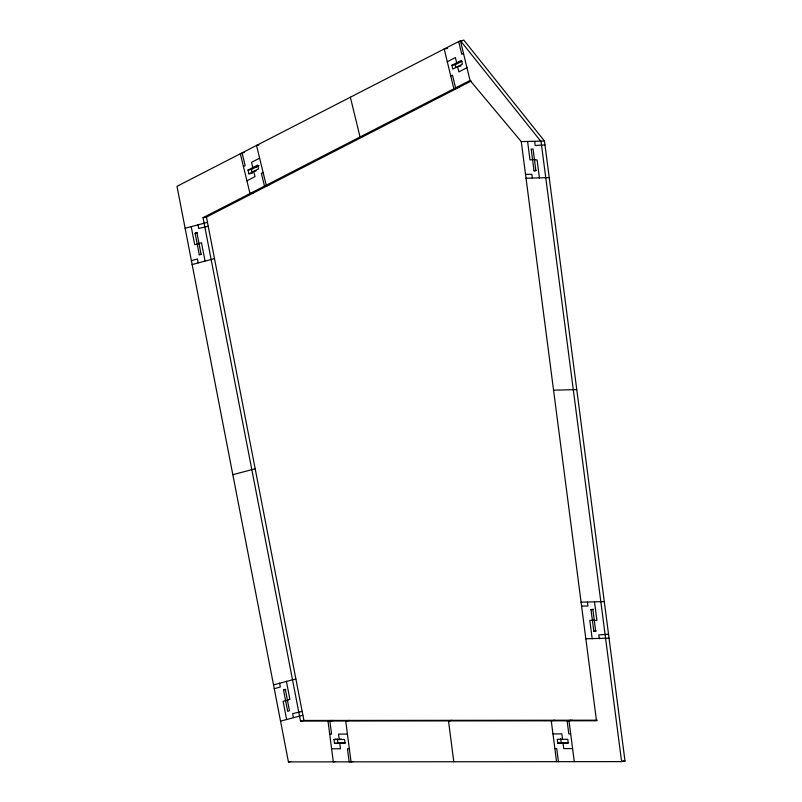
<?xml version="1.0" encoding="UTF-8"?>
<svg xmlns="http://www.w3.org/2000/svg" width="802" height="802" viewBox="0 0 802 802"><rect width="100%" height="100%" fill="white"/><g stroke="black" fill="none" stroke-linecap="round" stroke-linejoin="round"><path stroke-width="1.2" d="M243.437 166.495L245.161 165.613L242.064 152.871L244.339 152.49M259.637 158.174L251.537 162.335L252.81 167.598L256.219 167.016M447.285 61.734L455.386 57.574L456.669 62.837L461.992 61.273M463.486 53.413L461.772 54.295L458.674 41.554L463.797 40.1L544.478 141.032L624.999 761.038L621.6 761.609L288.429 761.9L177.001 186.315L458.674 41.554L462.082 40.982M248.008 170.064L257.612 165.122L258.535 168.911L248.931 173.844L248.008 170.064L251.417 169.493L259.106 165.543M451.857 65.303L461.471 60.361L462.383 64.15L452.779 69.082L451.857 65.303L455.265 64.721L460.067 62.255M246.916 180.791L255.006 176.63L253.733 171.377L256.008 170.996M263.106 172.47L261.392 173.352L264.48 186.094L267.888 185.523M450.764 76.03L452.478 75.147L455.576 87.889L458.985 87.318M466.954 67.709L458.864 71.869L457.581 66.616L460.99 66.045M470.052 80.451L521.27 141.613L596.487 720.777L300.499 721.038L203.046 217.673L470.052 80.451L460.388 40.671L541.069 141.603L621.6 761.609M203.046 217.673L206.455 217.101L471.235 81.022M185.112 228.259L207.467 222.344M195.117 233.222L196.911 232.71L201.081 254.224L199.277 254.735L195.117 233.222L197.382 232.841M198.996 243.467L201.502 242.765L205.011 260.901M191.397 260.68L197.462 258.976L198.204 262.825M192.139 264.53L214.485 258.615M232.821 474.694L255.176 468.779M273.522 684.858L295.868 678.943M274.264 688.707L280.329 686.993L279.587 683.144M283.517 689.82L285.322 689.319L289.482 710.833L287.677 711.334L283.517 689.82L285.793 689.439M287.397 700.076L289.903 699.364L286.394 681.229M280.54 721.138L302.895 715.224M447.606 48.421L444.198 49.002L453.862 88.771L457.26 88.2M258.815 145.052L256.54 145.433L266.204 185.212L269.612 184.64M242.615 153.372L240.339 153.763L250.003 193.533L253.412 192.961M363.436 136.42L360.028 136.992L350.364 97.212M248.931 173.844L251.206 173.463M544.478 141.032L521.27 141.613M544.979 144.911L535.235 145.493L534.723 141.603M534.874 159.528L529.992 159.909L527.616 141.613M534.012 170.756L535.896 170.756L533.079 149.052L531.195 149.052L534.012 170.756L536.287 170.375M208.209 226.194L198.736 228.48L197.994 224.63M549.23 177.623L526.022 178.214M199.467 243.597L194.696 244.68L191.187 226.545M199.277 254.735L201.553 254.354M576.758 389.602L553.55 390.193M604.297 601.58L581.079 602.172M591.014 609.61L592.889 609.61L595.716 631.304L593.831 631.314L591.014 609.61L593.279 609.229M594.693 620.076L589.801 620.467L592.177 638.763M593.831 631.314L596.097 630.923M608.538 634.292L598.793 634.873L599.294 638.753M609.049 638.171L585.831 638.763M287.868 700.196L283.096 701.289L286.605 719.424M302.143 711.374L292.67 713.65L293.412 717.509M300.499 721.038L303.908 720.467L597.4 720.206M331.396 720.437L327.998 721.008L333.301 761.86L335.567 761.479M333.281 720.437L329.873 721.008L331.577 734.091L329.692 734.091M349.141 720.427L345.732 720.998L351.035 761.84L353.311 761.459M334.003 739.494L344.519 739.484L345.03 743.364L334.504 743.374L334.003 739.494L336.279 739.103M451.907 720.336L448.498 720.908L453.792 761.76M341.532 739.103L339.266 739.484L338.564 734.091L347.436 734.081M334.504 743.374L345.281 742.792M343.176 742.792L339.767 743.374L340.469 748.767L331.597 748.777M288.429 761.9L290.705 761.519M554.663 720.246L551.255 720.818L556.568 761.669M570.523 720.236L567.114 720.808L568.808 733.89L570.693 733.89M572.407 720.236L568.989 720.808L574.292 761.649M351.426 761.459L349.151 761.85L347.456 748.757L349.341 748.757M557.771 743.183L568.287 743.173L567.786 739.294L557.27 739.304L557.771 743.183L568.548 742.602M566.443 742.602L563.034 743.183L563.736 748.577L572.598 748.567M534.483 159.909L537.099 159.899L539.475 178.194M525.521 174.325L531.856 174.325L532.368 178.204M581.59 606.051L587.926 606.051L587.425 602.162M594.302 620.457L596.919 620.457L594.543 602.162M552.959 733.9L561.831 733.9L562.533 739.294M554.864 748.587L556.748 748.587L558.443 761.669M622.512 761.038L624.999 761.038M455.265 64.721L455.957 67.558M251.417 169.493L252.339 173.272M206.455 217.101L303.908 720.467M560.678 738.722L561.179 742.612M337.411 738.913L337.913 742.802"/></g></svg>
